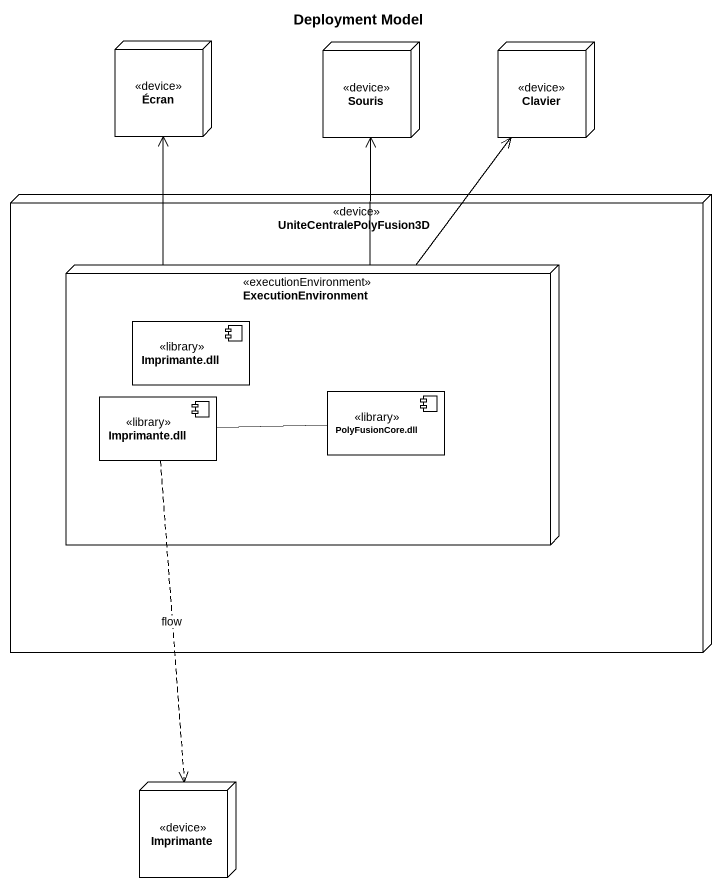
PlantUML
@startuml
title Deployment Model
node Écran <<device>>
node Souris <<device>>
node Clavier <<device>>
node UniteCentralePolyFusion3D <<device>> {
  node ExecutionEnvironment <<executionEnvironment>> {
    component "Imprimante.dll" as Imprimante_dll <<library>>
    component "Imprimante.dll" as Imprimante_dll_2 <<library>>
    component "PolyFusionCore.dll" as PolyFusionCore_dll <<library>>
  }
}
node Imprimante <<device>>
ExecutionEnvironment -up-> Écran
ExecutionEnvironment -up-> Souris
ExecutionEnvironment -up-> Clavier
Imprimante_dll_2 -right- PolyFusionCore_dll
Imprimante_dll_2 ..> Imprimante : flow
@enduml
